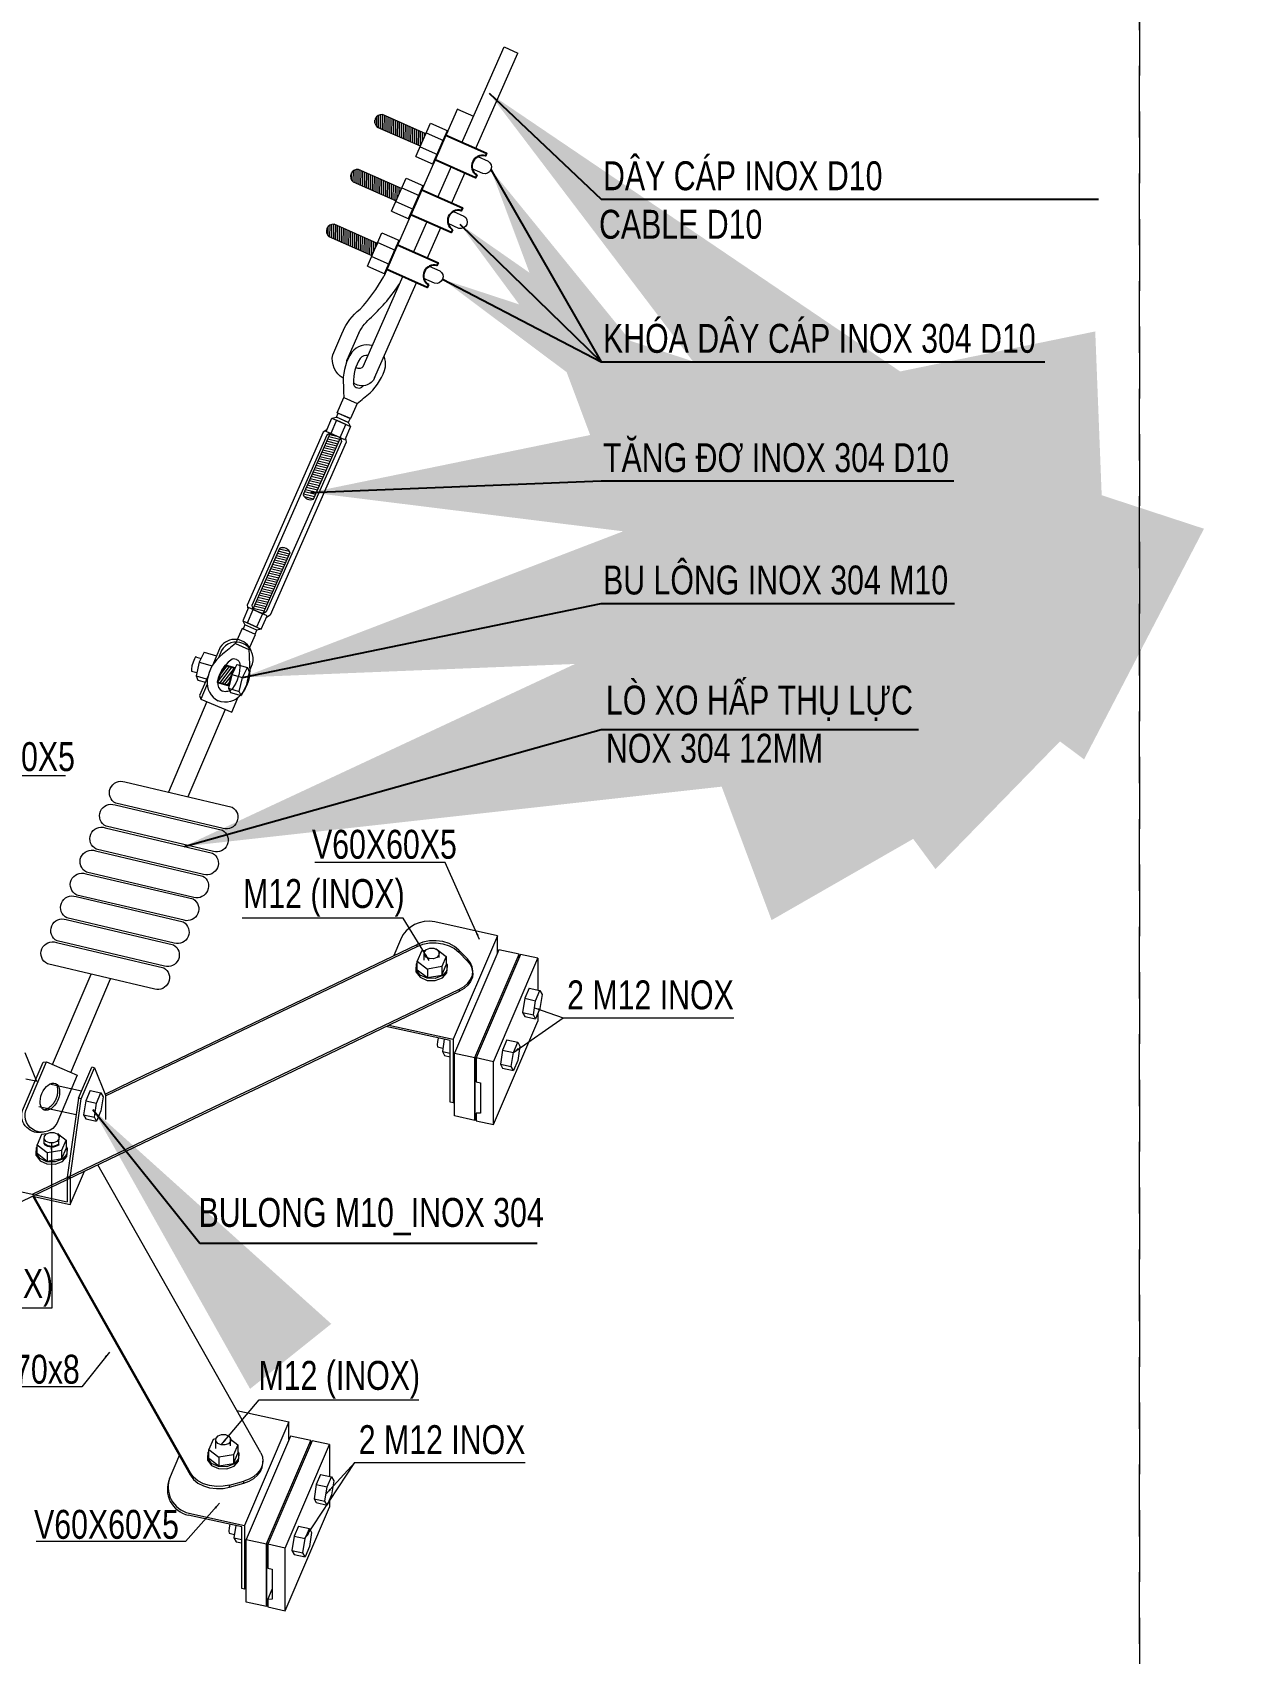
# Model space of a CAD drawing. Header units: millimetres. Extents: x -547695 to 905972, y -1055718 to 167349.
# Drawn here: x -534212 to -532608, y -1053334 to -1051181 of the extents above; entities that cross this region are included whole.
import ezdxf

# ---------------------------------------------------------------- set-up
doc = ezdxf.new("R2010")
doc.units = ezdxf.units.MM
doc.linetypes.add('HIDDEN', pattern=[9.525, 6.35, -3.175])
doc.linetypes.add('View- chi tiet Neo Cap Bao Ho$0$XKITLINE00', pattern=[0])
for name, color, linetype, lineweight in [('A-FINE', 255, 'Continuous', 25), ('A-FLOR', 5, 'Continuous', 20), ('A-HIDD', 45, 'HIDDEN', 9), ('A-LITE', 9, 'Continuous', 9), ('A-PATT', 252, 'Continuous', 9), ('A-SYMBOLS', 10, 'Continuous', 13), ('View- chi tiet Neo Cap Bao Ho$0$Grid', 1, 'Continuous', 0), ('View- chi tiet Neo Cap Bao Ho$0$NTT-8-THAY', 7, 'Continuous', 18), ('View- chi tiet Neo Cap Bao Ho$0$S281M_STEEL-COL', 4, 'Continuous', 0)]:
    doc.layers.add(name, color=color, linetype=linetype, lineweight=lineweight)
doc.layers.add('View- chi tiet Neo Cap Bao Ho$0$BOLT', color=7, linetype='Continuous')
doc.styles.add('View- chi tiet Neo Cap Bao Ho$0$Style-Arial', font='arial.ttf')
doc.styles.add('VTK_Arial', font='arial.ttf', dxfattribs={"width": 0.8})
doc.dimstyles.new('View- chi tiet Neo Cap Bao Ho$0$DIM 1-350', dxfattribs={"dimscale": 4.2, "dimtxt": 250, "dimasz": 100, "dimexe": 100, "dimexo": 1, "dimgap": 80, "dimtad": 1, "dimdec": 0, "dimzin": 0, "dimdsep": 46, "dimtxsty": 'VTK_Arial', "dimblk": 'ARCHTICK', "dimblk2": 'View- chi tiet Neo Cap Bao Ho$0$_ArchTick', "dimcen": 150, "dimdle": 100, "dimclrd": 256, "dimclre": 256, "dimclrt": 7, "dimadec": 0, "dimazin": 0, "dimtfac": 1, "dimtdec": 0, "dimtix": 1, "dimtmove": 2, "dimatfit": 3, "dimfxl": 1, "dimtvp": 0.833333, "dimtolj": 1, "dimtzin": 0, "dimarcsym": 0})
pattern_1 = [(80, (-1353079.7, -573668), (-2501.4117, 441.0664), [])]

# ---------------------------------------------------------------- blocks, each defined once
blk = doc.blocks.new('tang do')
at = {"layer": 'A-PATT', "ltscale": 5}
h = blk.add_hatch(dxfattribs=at)
h.set_pattern_fill('ANSI31', color=256, scale=800, angle=35)
h.set_pattern_definition(pattern_1)
edge = h.paths.add_edge_path()
edge.add_line((176370, 6328), (104550, 6328))
edge.add_line((104550, 6328), (104550, -5690))
edge.add_line((104550, -5690), (176370, -5690))
edge.add_arc((171180, 319), 7940, 310.818384, 409.181616)
h = blk.add_hatch(dxfattribs=at)
h.set_pattern_fill('ANSI31', color=256, scale=800, angle=35)
h.set_pattern_definition(pattern_1)
edge = h.paths.add_edge_path()
edge.add_line((239242, 6328), (311063, 6328))
edge.add_line((311063, 6328), (311063, -5690))
edge.add_line((311063, -5690), (239242, -5690))
edge.add_arc((244432, 319), 7940, 130.818384, 229.181616, ccw=False)
at = {"ltscale": 5}
for points in [[(63612, 7921, -0.0047888), (47506, 15761, 0.20617107), (15462, 19654, 0.32830627), (0, 0)], [(352001, 7921, 0.0047888), (368107, 15761, -0.1502267), (400150, 19654, -0.13670677), (409854, 13817, -0.13670677)], [(48276, 0, 0.28090679), (45392, 5334, 0.17171466), (18017, 8724, 0.3057408), (11217, 0)], [(48276, 0, -0.28090679), (45392, -5334, -0.17171466), (18017, -8724, -0.3057408), (11217, 0)], [(403956, -2312, -0.24164461), (397596, -8724, -0.14953202), (370296, -4779, -0.28068517), (367337, 0, -0.28090679), (370221, 5334, -0.00845057), (371904, 5982, -0.00208709)], [(63612, -7921, 0.0047888), (47506, -15761, -0.20617107), (15462, -19654, -0.32830627), (0, 0)], [(415411, -2312, -0.29808287), (400150, -19654, -0.1502267), (368107, -15761, 0.0047888), (352001, -7921)]]:
    blk.add_lwpolyline(points, format="xyb", dxfattribs=at)
for points in [[(81327, -7921), (63612, -7921), (63612, 7921), (81327, 7921)], [(86044, -6757), (81327, -6757), (81327, 7264), (86044, 7264)], [(88978, 11265), (104550, 11265), (104550, -10570), (88978, -10570)], [(88978, -5103), (104550, -5103), (104550, 5798), (88978, 5798)], [(326634, 11265), (311063, 11265), (311063, -10570), (326634, -10570)], [(326634, -5103), (311063, -5103), (311063, 5798), (326634, 5798)], [(329569, -6757), (334286, -6757), (334286, 7264), (329569, 7264)], [(334286, -7921), (352001, -7921), (352001, 7921), (334286, 7921)]]:
    blk.add_lwpolyline(points, close=True, dxfattribs=at)
for points in [[(88978, 11265), (86044, 7452)], [(86044, 7452), (86044, -6757)], [(312872, 11265), (309260, 13817), (106353, 13817), (102741, 11265)], [(311063, 6384), (307662, 8787), (107951, 8787), (104550, 6384)], [(326634, 11265), (329569, 7452)], [(329569, 7452), (329569, -6757)], [(88978, -10570), (86044, -6757)], [(312872, -10570), (309260, -13122), (106353, -13122), (102741, -10570)], [(311063, -5690), (307662, -8092), (107951, -8092), (104550, -5690)], [(326634, -10570), (329569, -6757)]]:
    blk.add_lwpolyline(points, dxfattribs=at)
for points in [[(176370, 6328), (104550, 6328), (104550, -5690), (176370, -5690, 0.45764171)], [(239242, 6328), (311063, 6328), (311063, -5690), (239242, -5690, -0.45764171)]]:
    blk.add_lwpolyline(points, format="xyb", close=True, dxfattribs=at)
blk = doc.blocks.new('*A1023')
at = {"layer": 'View- chi tiet Neo Cap Bao Ho$0$BOLT', "color": 7, "linetype": 'View- chi tiet Neo Cap Bao Ho$0$XKITLINE00', "lineweight": 0}
for p, q in [((-2130.45, 556.59), (-2131.6, 553.91)), ((-2130.45, 556.59), (-2127.58, 555.97)), ((-2128.73, 553.29), (-2127.58, 555.97)), ((-2127.58, 555.97), (-2127.01, 554.92)), ((-2131.6, 553.91), (-2132.17, 550.19)), ((-2131.6, 553.91), (-2128.73, 553.29)), ((-2129.3, 549.57), (-2128.73, 553.29)), ((-2127.01, 554.92), (-2127.58, 551.2)), ((-2132.17, 550.19), (-2131.6, 549.15)), ((-2132.17, 550.19), (-2129.3, 549.57)), ((-2131.6, 549.15), (-2128.73, 548.52)), ((-2128.73, 548.52), (-2129.3, 549.57)), ((-2127.58, 551.2), (-2128.73, 548.52)), ((-2154.39, 543.44), (-2154.59, 542.5)), ((-2152.82, 543.1), (-2153.32, 539.89)), ((-2136.3, 542.95), (-2137.44, 540.27)), ((-2136.3, 542.95), (-2133.43, 542.32)), ((-2154.59, 542.5), (-2154.67, 541.62)), ((-2154.67, 541.62), (-2154.59, 541.1)), ((-2154.59, 541.1), (-2153.18, 540.79)), ((-2153.32, 539.89), (-2152.74, 538.84)), ((-2153.32, 539.89), (-2151.27, 539.44)), ((-2152.74, 538.84), (-2151.27, 538.52)), ((-2137.44, 540.27), (-2138.02, 536.55)), ((-2137.44, 540.27), (-2134.57, 539.65)), ((-2135.15, 535.92), (-2134.57, 539.65)), ((-2134.57, 539.65), (-2133.43, 542.32)), ((-2133.43, 542.32), (-2132.85, 541.28)), ((-2132.85, 541.28), (-2133.43, 537.56)), ((-2138.02, 536.55), (-2137.44, 535.51)), ((-2138.02, 536.55), (-2135.15, 535.92)), ((-2137.44, 535.51), (-2134.57, 534.88)), ((-2134.57, 534.88), (-2135.15, 535.92)), ((-2133.43, 537.56), (-2134.57, 534.88))]:
    blk.add_line(p, q, dxfattribs=at)
blk = doc.blocks.new('*A1026')
at = {"layer": 'View- chi tiet Neo Cap Bao Ho$0$BOLT', "color": 7, "linetype": 'View- chi tiet Neo Cap Bao Ho$0$XKITLINE00', "lineweight": 0}
for p, q in [((-2158.81, 565.83), (-2159.96, 563.15)), ((-2158.05, 565.95), (-2158.81, 565.83)), ((-2158.08, 565.42), (-2158.04, 566.16)), ((-2157.59, 564.77), (-2158.08, 565.42)), ((-2158.08, 563.46), (-2158.08, 565.42)), ((-2158.04, 566.16), (-2157.5, 566.79)), ((-2156.72, 564.38), (-2157.59, 564.77)), ((-2157.5, 566.79), (-2156.58, 567.14)), ((-2155.68, 564.36), (-2156.72, 564.38)), ((-2156.58, 567.14), (-2155.55, 567.11)), ((-2154.77, 564.7), (-2155.68, 564.36)), ((-2155.55, 567.11), (-2154.67, 566.72)), ((-2154.22, 565.33), (-2154.77, 564.7)), ((-2154.67, 566.72), (-2154.18, 566.07)), ((-2154.18, 566.07), (-2154.22, 565.33)), ((-2154.18, 564.1), (-2154.18, 566.07)), ((-2154.18, 565.85), (-2152.31, 564.41)), ((-2152.31, 564.41), (-2153.45, 561.73)), ((-2152.31, 564.41), (-2152.31, 562.17)), ((-2160.22, 560.87), (-2160.15, 562.42)), ((-2159.2, 559.5), (-2160.22, 560.87)), ((-2160.22, 560.3), (-2160.22, 560.87)), ((-2160.22, 560.3), (-2159.2, 558.94)), ((-2160.15, 562.42), (-2159.96, 562.63)), ((-2159.96, 563.15), (-2157.28, 561.1)), ((-2159.96, 560.91), (-2159.96, 563.15)), ((-2159.96, 560.91), (-2157.28, 558.86)), ((-2153.45, 561.73), (-2157.28, 561.1)), ((-2157.28, 561.1), (-2157.28, 558.86)), ((-2153.45, 559.49), (-2152.31, 562.17)), ((-2153.45, 561.73), (-2153.45, 559.49)), ((-2152.12, 560.66), (-2153.27, 559.35)), ((-2153.27, 558.79), (-2152.12, 560.1)), ((-2152.31, 562.57), (-2152.04, 562.21)), ((-2152.04, 562.21), (-2152.12, 560.66)), ((-2152.12, 560.1), (-2152.04, 561.65)), ((-2152.04, 561.65), (-2152.04, 562.21)), ((-2157.36, 558.67), (-2159.2, 559.5)), ((-2159.2, 558.94), (-2157.36, 558.11)), ((-2155.19, 558.62), (-2157.36, 558.67)), ((-2157.36, 558.11), (-2155.19, 558.06)), ((-2157.28, 558.86), (-2153.45, 559.49)), ((-2153.27, 559.35), (-2155.19, 558.62)), ((-2155.19, 558.06), (-2153.27, 558.79))]:
    blk.add_line(p, q, dxfattribs=at)
blk = doc.blocks.new('*A1030')
at = {"layer": 'View- chi tiet Neo Cap Bao Ho$0$BOLT', "color": 7, "linetype": 'View- chi tiet Neo Cap Bao Ho$0$XKITLINE00', "lineweight": 0}
for p, q in [((-2075.48, 684.82), (-2076.63, 682.15)), ((-2075.48, 684.82), (-2072.61, 684.2)), ((-2073.76, 681.52), (-2072.61, 684.2)), ((-2072.61, 684.2), (-2072.04, 683.15)), ((-2076.63, 682.15), (-2077.2, 678.42)), ((-2076.63, 682.15), (-2073.76, 681.52)), ((-2074.34, 677.8), (-2073.76, 681.52)), ((-2072.04, 683.15), (-2072.61, 679.43)), ((-2077.2, 678.42), (-2076.63, 677.38)), ((-2077.2, 678.42), (-2074.34, 677.8)), ((-2076.63, 677.38), (-2073.76, 676.75)), ((-2073.76, 676.75), (-2074.34, 677.8)), ((-2072.61, 679.43), (-2073.76, 676.75)), ((-2099.42, 671.67), (-2099.62, 670.73)), ((-2097.86, 671.33), (-2098.35, 668.12)), ((-2099.62, 670.73), (-2099.7, 669.85)), ((-2099.7, 669.85), (-2099.62, 669.33)), ((-2099.62, 669.33), (-2098.21, 669.02)), ((-2098.35, 668.12), (-2097.78, 667.07)), ((-2098.35, 668.12), (-2096.3, 667.67)), ((-2097.78, 667.07), (-2096.3, 666.75)), ((-2082.48, 668.5), (-2083.05, 664.78)), ((-2081.33, 671.18), (-2082.48, 668.5)), ((-2082.48, 668.5), (-2079.61, 667.88)), ((-2081.33, 671.18), (-2078.46, 670.56)), ((-2080.18, 664.16), (-2079.61, 667.88)), ((-2079.61, 667.88), (-2078.46, 670.56)), ((-2078.46, 670.56), (-2077.89, 669.51)), ((-2077.89, 669.51), (-2078.46, 665.79)), ((-2083.05, 664.78), (-2082.48, 663.74)), ((-2083.05, 664.78), (-2080.18, 664.16)), ((-2082.48, 663.74), (-2079.61, 663.11)), ((-2079.61, 663.11), (-2080.18, 664.16)), ((-2078.46, 665.79), (-2079.61, 663.11))]:
    blk.add_line(p, q, dxfattribs=at)
blk = doc.blocks.new('*A1034')
at = {"layer": 'View- chi tiet Neo Cap Bao Ho$0$BOLT', "color": 7, "linetype": 'View- chi tiet Neo Cap Bao Ho$0$XKITLINE00', "lineweight": 0}
for p, q in [((-2103.84, 694.6), (-2104.99, 691.92)), ((-2102.74, 694.78), (-2103.84, 694.6)), ((-2103.11, 693.66), (-2103.08, 694.39)), ((-2102.63, 693), (-2103.11, 693.66)), ((-2103.11, 692.23), (-2103.11, 693.66)), ((-2103.08, 694.39), (-2102.53, 695.02)), ((-2101.75, 692.61), (-2102.63, 693)), ((-2102.53, 695.02), (-2101.62, 695.37)), ((-2100.72, 692.59), (-2101.75, 692.61)), ((-2101.62, 695.37), (-2100.58, 695.34)), ((-2099.8, 692.93), (-2100.72, 692.59)), ((-2100.58, 695.34), (-2099.7, 694.95)), ((-2100.25, 695.19), (-2100.02, 695.23)), ((-2100.02, 695.23), (-2097.34, 693.18)), ((-2099.25, 693.56), (-2099.8, 692.93)), ((-2099.7, 694.95), (-2099.22, 694.3)), ((-2099.22, 694.3), (-2099.25, 693.56)), ((-2099.22, 692.87), (-2099.22, 694.3)), ((-2097.34, 693.18), (-2098.49, 690.5)), ((-2097.34, 693.18), (-2097.34, 690.94)), ((-2105.26, 689.64), (-2105.18, 691.19)), ((-2104.24, 688.27), (-2105.26, 689.64)), ((-2105.26, 689.08), (-2105.26, 689.64)), ((-2105.26, 689.08), (-2104.24, 687.71)), ((-2105.18, 691.19), (-2104.99, 691.4)), ((-2104.99, 691.92), (-2102.31, 689.87)), ((-2104.99, 689.68), (-2104.99, 691.92)), ((-2104.99, 689.68), (-2102.31, 687.63)), ((-2098.49, 690.5), (-2102.31, 689.87)), ((-2102.31, 689.87), (-2102.31, 687.63)), ((-2098.49, 688.26), (-2097.34, 690.94)), ((-2098.49, 690.5), (-2098.49, 688.26)), ((-2097.15, 689.43), (-2098.3, 688.12)), ((-2098.3, 687.56), (-2097.15, 688.87)), ((-2097.34, 691.34), (-2097.07, 690.98)), ((-2097.07, 690.98), (-2097.15, 689.43)), ((-2097.15, 688.87), (-2097.07, 690.42)), ((-2097.07, 690.42), (-2097.07, 690.98)), ((-2102.39, 687.45), (-2104.24, 688.27)), ((-2104.24, 687.71), (-2102.39, 686.88)), ((-2100.22, 687.39), (-2102.39, 687.45)), ((-2102.39, 686.88), (-2100.22, 686.83)), ((-2102.31, 687.63), (-2098.49, 688.26)), ((-2098.3, 688.12), (-2100.22, 687.39)), ((-2100.22, 686.83), (-2098.3, 687.56))]:
    blk.add_line(p, q, dxfattribs=at)
blk = doc.blocks.new('_ARCHTICK')
at = {"color": 0, "linetype": 'ByBlock', "const_width": 0.15}
blk.add_lwpolyline([(-0.5, -0.5), (0.5, 0.5)], dxfattribs=at)
blk = doc.blocks.new('View- chi tiet Neo Cap Bao Ho$0$_ArchTick')
at = {"color": 0, "linetype": 'ByBlock', "const_width": 0.15}
blk.add_lwpolyline([(-0.5, -0.5), (0.5, 0.5)], dxfattribs=at)
blk = doc.blocks.new('View- chi tiet Neo Cap Bao Ho$0$ASDFSD')
at = {"layer": 'View- chi tiet Neo Cap Bao Ho$0$S281M_STEEL-COL', "color": 3, "linetype": 'View- chi tiet Neo Cap Bao Ho$0$XKITLINE00', "lineweight": 0}
for points in [[(628.73, 1205.9), (628.73, 1206.88), (623.37, 1208.05), (611.68, 1180.77), (617.03, 1179.6), (628.73, 1206.88)], [(617.41, 1163.95), (617.03, 1163.06), (611.68, 1164.22), (611.68, 1180.77)]]:
    blk.add_lwpolyline(points, dxfattribs=at)
blk.add_lwpolyline([(617.03, 1163.06), (617.03, 1179.6)], close=True, dxfattribs=at)
blk = doc.blocks.new('View- chi tiet Neo Cap Bao Ho$0$SADFAA')
at = {"layer": 'View- chi tiet Neo Cap Bao Ho$0$S281M_STEEL-COL', "color": 3, "linetype": 'View- chi tiet Neo Cap Bao Ho$0$XKITLINE00', "lineweight": 0}
for p, q in [((860.91, 1166.62), (860.91, 1158.24)), ((860.91, 1152.15), (860.91, 1150.07))]:
    blk.add_line(p, q, dxfattribs=at)
for points in [[(860.91, 1166.62), (856.32, 1167.62), (844.63, 1140.33), (844.63, 1134.04), (845.77, 1133.79), (845.77, 1125.81), (844.63, 1125.78), (844.63, 1123.79), (849.22, 1122.79), (849.22, 1139.33), (844.63, 1140.33)], [(849.22, 1139.33), (860.91, 1166.62)], [(849.22, 1122.79), (860.91, 1150.07)]]:
    blk.add_lwpolyline(points, dxfattribs=at)
blk = doc.blocks.new('loxo')
at = {"ltscale": 5}
for points in [[(6956, 3525, -0.9394414), (8448, 3525), (9661, -3473, -0.8756992), (8169, -3473)], [(8562, 3525, -0.9394414), (10054, 3525), (11267, -3473, -0.8756992), (9775, -3473)], [(10168, 3525, -0.9394414), (11660, 3525), (12873, -3473, -0.8756992), (11381, -3473)], [(11774, 3525, -0.9394414), (13266, 3525), (14479, -3473, -0.8756992), (12987, -3473)], [(13379, 3525, -0.9394414), (14872, 3525), (16085, -3473, -0.8756992), (14593, -3473)], [(14985, 3525, -0.9394414), (16478, 3525), (17691, -3473, -0.8756992), (16199, -3473)], [(16591, 3525, -0.9394414), (18083, 3525), (19297, -3473, -0.8756992), (17804, -3473)], [(18197, 3525, -0.9394414), (19689, 3525), (20902, -3473, -0.8756992), (19410, -3473)], [(1115, -1062), (-2273, -1062, -0.895276), (-2273, 1106), (1115, 1106)]]:
    blk.add_lwpolyline(points, format="xyb", close=True, dxfattribs=at)
for points in [[(-3114, -493, -0.5803504), (-2367, 1297), (1021, 1297), (1115, 1106)], [(30652, -651, 0.6168191), (30080, 1276), (28845, 1276)], [(29471, -1050), (29910, -1050, 0.895276), (29910, 1118), (29405, 1118)]]:
    blk.add_lwpolyline(points, format="xyb", dxfattribs=at)
for points in [[(28087, 1276), (26692, 1276), (26522, 1118)], [(27552, 1118), (26522, 1118), (26522, -1050), (27540, -1050)], [(1115, 678), (7450, 678)], [(26522, 690), (20187, 690)], [(1115, -601), (7671, -601)], [(26522, -589), (20402, -589)]]:
    blk.add_lwpolyline(points, dxfattribs=at)
blk.add_ellipse((-858, 19), major_axis=(-928, 0), ratio=0.5984493, dxfattribs=at)
at = {"layer": 'A-HIDD', "ltscale": 500}
blk.add_arc((-811, 912), 1317, 222.22706, 311.05557, dxfattribs=at)
blk = doc.blocks.new('day cap')
at = {"layer": 'A-LITE', "ltscale": 5}
for points in [[(-15705, -23868), (0, 0)], [(-14429, -24130), (1011, -665)], [(1011, -665), (0, 0)], [(-1142, -6515), (-9239, -18820)], [(-1157, -6539), (-2342, -5759)], [(-11966, -22965), (-13284, -24967)], [(-12310, -25689), (-11187, -23981)]]:
    blk.add_lwpolyline(points, dxfattribs=at)
for points in [[(-11460, -21425, -0.0598662), (-10418, -18034)], [(-10433, -21854, -0.0622821), (-9239, -18820, -0.0314667)]]:
    blk.add_lwpolyline(points, format="xyb", dxfattribs=at)
for centre, radius, start, end in [((-15576, -20925), 4147, 330.52872, 353.06928), ((-14746, -21526), 4325, 324.89585, 355.64708), ((-14743, -24463), 1131, 145.00943, 251.03037), ((-14033, -24282), 425, 158.95635, 245.17948), ((-13550, -24422), 1773, 243.39527, 314.36786), ((-13427, -24796), 224, 282.55112, 309.9935)]:
    blk.add_arc(centre, radius, start, end, dxfattribs=at)
blk = doc.blocks.new('khoa cap')
at = {"layer": 'A-PATT', "ltscale": 5}
h = blk.add_hatch(dxfattribs=at)
h.set_pattern_fill('ANSI31', color=256, scale=50, angle=35)
h.set_pattern_definition([(80, (-1120278.27, -651131.65), (-156.33823, 27.566648), [])])
edge = h.paths.add_edge_path()
edge.add_line((-1626, 404), (-1015, 1333))
edge.add_line((-1015, 1333), (-4290, 3488))
edge.add_arc((-4455, 2935), 578, 73.4434, 221.89728)
edge.add_line((-4885, 2549), (-1626, 404))
at = {"layer": 'A-FINE', "ltscale": 5}
blk.add_lwpolyline([(-826, -1255), (826, 1255)], dxfattribs=at)
at = {"layer": 'A-LITE', "ltscale": 5}
for points in [[(-1626, 404), (-1015, 1333), (-4290, 3488, 0.7566637), (-4885, 2549), (-1626, 404)], [(2921, -1255), (3713, -1776, -0.8710784), (3118, -2716), (2307, -2182)]]:
    blk.add_lwpolyline(points, format="xyb", dxfattribs=at)
for points in [[(-2146, -386), (-494, 2123)], [(-978, 1388), (342, 520)], [(-494, 2123), (826, 1255)], [(-1662, 349), (-342, -520)], [(-2146, -386), (-826, -1255)]]:
    blk.add_lwpolyline(points, dxfattribs=at)
blk.add_wipeout([(2517, -2671), (2454, -2588), (2401, -2498), (2358, -2403), (2328, -2303), (2309, -2201), (2303, -2097), (2309, -1993), (2327, -1890), (2357, -1791), (2399, -1695), (2452, -1605), (2515, -1522), (2587, -1447), (2668, -1382), (2756, -1326), (2850, -1281), (2949, -1247), (3051, -1226), (3154, -1216), (3259, -1219), (3362, -1234), (3462, -1262), (3559, -1301), (3697, -1090), (616, 937), (-616, -937), (2452, -2956), (2590, -2745)])
at = {"layer": 'A-FINE', "ltscale": 5}
blk.add_lwpolyline([(2590, -2745), (2452, -2956), (-616, -937), (616, 937), (3697, -1090), (3559, -1301, 0.8625211)], format="xyb", close=True, dxfattribs=at)
blk = doc.blocks.new('A$C0689a64d')
at = {"layer": 'View- chi tiet Neo Cap Bao Ho$0$BOLT', "color": 7, "linetype": 'View- chi tiet Neo Cap Bao Ho$0$XKITLINE00', "lineweight": 0}
for p, q in [((144, 1358), (0, 420)), ((433, 2032), (144, 1358)), ((144, 1358), (867, 1200)), ((433, 2032), (1156, 1874)), ((722, 263), (867, 1200)), ((867, 1200), (1156, 1874)), ((1156, 1874), (1300, 1611)), ((1300, 1611), (1156, 674)), ((0, 420), (144, 158)), ((0, 420), (722, 263)), ((144, 158), (867, 0)), ((867, 0), (722, 263)), ((1156, 674), (867, 0))]:
    blk.add_line(p, q, dxfattribs=at)
blk = doc.blocks.new('A$C0dbbac65')
at = {"layer": 'View- chi tiet Neo Cap Bao Ho$0$BOLT', "color": 7, "linetype": 'View- chi tiet Neo Cap Bao Ho$0$XKITLINE00', "lineweight": 0}
for p, q in [((74, 1284), (20, 1029)), ((147, 1503), (74, 1284)), ((221, 1627), (147, 1503)), ((275, 1624), (221, 1627)), ((275, 1624), (590, 1555)), ((484, 1308), (340, 371)), ((773, 1982), (484, 1308)), ((484, 1308), (1357, 1118)), ((773, 1982), (1605, 1801)), ((20, 1029), (0, 807)), ((0, 807), (20, 676)), ((20, 676), (375, 599)), ((340, 371), (484, 108)), ((340, 371), (1011, 225)), ((484, 108), (980, 0))]:
    blk.add_line(p, q, dxfattribs=at)
blk = doc.blocks.new('gcc')
at = {"layer": 'View- chi tiet Neo Cap Bao Ho$0$NTT-8-THAY', "style": 'View- chi tiet Neo Cap Bao Ho$0$Style-Arial', "width": 0.75}
for s, p in [('M12 (INOX) ', (8616, 45495)), ('V60X60X5', (24285, 45319)), ('2 M12 INOX ', (1148, 39445)), ('V60X60X5', (49645, 39498)), ('M12 (INOX) ', (45069, 36228)), ('2 M12 INOX ', (66587, 29501)), ('PL3x50', (18995, 21411)), ('M12 (INOX) ', (-5175, 13996)), ('M12 (INOX) ', (21734, 10342)), ('2 M12 INOX ', (-12810, 7645)), ('PL70X8', (17394, 6498)), ('PL70x8', (27402, 4647)), ('M12 (INOX) ', (46091, 4236)), ('V60x60x5', (9199, 1975)), ('2 M12 INOX ', (52748, -31)), ('V60X60X5', (31190, -5655))]:
    blk.add_text(s, height=1920, dxfattribs=at).set_placement(p)
at = {"layer": 'A-SYMBOLS'}
for points in [[(21154, 41227), (19186, 44822), (8570, 44822)], [(23186, 41677), (24221, 45018), (33281, 45018)], [(15108, 40354), (11932, 39259), (1024, 39259)], [(13897, 37114), (11932, 39259), (1024, 39259)], [(60774, 34129), (58497, 39258), (49829, 39258)], [(57416, 32739), (55709, 35555), (45010, 35555)], [(64418, 29607), (66323, 28942), (77647, 28942)], [(63018, 26641), (66323, 28942), (77647, 28942)], [(29233, 22661), (27483, 21225), (19617, 21225)], [(32343, 20633), (32374, 9669), (21653, 9669)], [(7095, 9091), (5395, 13323), (-5120, 13323)], [(15727, 10067), (17290, 6312), (24191, 6312)], [(1342, 8537), (-1954, 7086), (-13074, 7086)], [(100, 4738), (-1954, 7086), (-13074, 7086)], [(36195, 6735), (34355, 4435), (27503, 4435)], [(7077, 4644), (9095, 1789), (18129, 1789)], [(43605, 583), (46147, 3564), (56731, 3564)], [(49180, -5644), (52484, -590), (63808, -590)], [(50579, -2678), (52484, -590), (63808, -590)], [(43502, -3293), (41244, -5841), (31327, -5841)]]:
    blk.add_leader(points, dimstyle='View- chi tiet Neo Cap Bao Ho$0$DIM 1-350', override={"dimtad": 0}, dxfattribs=at)

msp = doc.modelspace()

# ---------------------------------------------------------------- hatches: boundary and pattern name
at = {"layer": 'A-PATT', "ltscale": 5}
h = msp.add_hatch(dxfattribs=at)
h.set_pattern_fill('ANSI31', color=256, angle=7.36)
h.set_pattern_definition([(52.360023, (-554463.8303, -1067699.1), (-2.51416736, 1.93896557), [])])
edge = h.paths.add_edge_path()
edge.add_line((-533950.9, -1052048.5), (-533947.5, -1052033.7))
edge.add_line((-533947.5, -1052033.7), (-533943.3, -1052025.5))
edge.add_line((-533943.3, -1052025.5), (-533955.9, -1052021.8))
edge.add_ellipse((-533916.2, -1052054), major_axis=(51.2, 0), ratio=1, start_angle=140.9288, end_angle=152.9696)
edge.add_ellipse((-533916.5, -1052053.9), major_axis=(50.8, 0), ratio=1, start_angle=152.9422, end_angle=168.7879)
edge.add_line((-533966.3, -1052044), (-533950.9, -1052048.5))

# ---------------------------------------------------------------- linework, layer by layer
at = {"layer": 'A-FINE', "ltscale": 5}
msp.add_lwpolyline([(-533950.9, -1052048.5), (-533947.5, -1052033.7), (-533943.3, -1052025.5), (-533955.9, -1052021.8, 0.052586), (-533961.7, -1052030.8, 0.06925), (-533966.3, -1052044)], format="xyb", close=True, dxfattribs=at)
msp.add_lwpolyline([(-534176.9, -1052644.8), (-534178.7, -1052644.7)], dxfattribs=at)
msp.add_arc((-534186.4, -1052644.9), 15.7, 229.8022, 307.3755, dxfattribs=at)
at = {"layer": 'A-HIDD', "ltscale": 15}
msp.add_lwpolyline([(-530325.2, -1053607), (-532741.9, -1053607), (-532741.9, -1051143.3), (-530325.2, -1051143.3)], close=True, dxfattribs=at)
at = {"layer": 'View- chi tiet Neo Cap Bao Ho$0$BOLT', "color": 7, "linetype": 'View- chi tiet Neo Cap Bao Ho$0$XKITLINE00', "lineweight": 0}
for p, q in [((-534141.4, -1052599.8), (-534144.3, -1052618.5)), ((-534135.6, -1052586.3), (-534141.4, -1052599.8)), ((-534141.4, -1052599.8), (-534127, -1052602.9)), ((-534135.6, -1052586.3), (-534121.2, -1052589.4)), ((-534129.8, -1052621.7), (-534127, -1052602.9)), ((-534127, -1052602.9), (-534121.2, -1052589.4)), ((-534121.2, -1052589.4), (-534118.3, -1052594.7)), ((-534118.3, -1052594.7), (-534121.2, -1052613.4)), ((-534144.3, -1052618.5), (-534141.4, -1052623.8)), ((-534144.3, -1052618.5), (-534129.8, -1052621.7)), ((-534141.4, -1052623.8), (-534127, -1052626.9)), ((-534127, -1052626.9), (-534129.8, -1052621.7)), ((-534121.2, -1052613.4), (-534127, -1052626.9)), ((-534200.2, -1052644.9), (-534205.9, -1052658.4)), ((-534193.6, -1052643.8), (-534200.2, -1052644.9)), ((-534196.2, -1052646.8), (-534193.4, -1052643.7)), ((-534193.4, -1052643.7), (-534188.8, -1052641.9)), ((-534188.8, -1052641.9), (-534183.6, -1052642.1)), ((-534183.6, -1052642.1), (-534179.2, -1052644)), ((-534179.2, -1052644), (-534176.8, -1052647.3)), ((-534176.9, -1052644.8), (-534167.4, -1052652.1)), ((-534207.3, -1052669.9), (-534206.9, -1052662.1)), ((-534206.9, -1052662.1), (-534205.9, -1052661)), ((-534205.9, -1052658.4), (-534192.4, -1052668.7)), ((-534205.9, -1052669.7), (-534205.9, -1052658.4)), ((-534196.5, -1052656.9), (-534196.4, -1052650.6)), ((-534196.4, -1052650.6), (-534196.2, -1052646.8)), ((-534193.9, -1052653.8), (-534196.4, -1052650.6)), ((-534189.5, -1052655.8), (-534193.9, -1052653.8)), ((-534192.4, -1052668.7), (-534173.2, -1052665.6)), ((-534184.3, -1052655.9), (-534189.5, -1052655.8)), ((-534179.7, -1052654.2), (-534184.3, -1052655.9)), ((-534176.9, -1052651), (-534179.7, -1052654.2)), ((-534176.8, -1052647.3), (-534176.9, -1052651)), ((-534176.9, -1052657.3), (-534176.8, -1052647.3)), ((-534173.2, -1052665.6), (-534167.4, -1052652.1)), ((-534173.2, -1052676.8), (-534167.4, -1052663.4)), ((-534173.2, -1052676.8), (-534173.2, -1052665.6)), ((-534167.4, -1052652.1), (-534167.4, -1052663.4)), ((-534167.4, -1052661.3), (-534166.1, -1052663.1)), ((-534166.1, -1052663.1), (-534166.4, -1052670.9)), ((-534166.4, -1052673.8), (-534166.1, -1052666)), ((-534166.1, -1052666), (-534166.1, -1052663.1)), ((-534202.1, -1052676.8), (-534207.3, -1052669.9)), ((-534207.3, -1052672.8), (-534207.3, -1052669.9)), ((-534207.3, -1052672.8), (-534202.1, -1052679.6)), ((-534205.9, -1052669.7), (-534192.4, -1052680)), ((-534192.9, -1052681), (-534202.1, -1052676.8)), ((-534202.1, -1052679.6), (-534192.9, -1052683.8)), ((-534181.9, -1052681.2), (-534192.9, -1052681)), ((-534192.9, -1052683.8), (-534181.9, -1052684.1)), ((-534192.4, -1052668.7), (-534192.4, -1052680)), ((-534192.4, -1052680), (-534173.2, -1052676.8)), ((-534172.2, -1052677.6), (-534181.9, -1052681.2)), ((-534181.9, -1052684.1), (-534172.2, -1052680.4)), ((-534166.4, -1052670.9), (-534172.2, -1052677.6)), ((-534172.2, -1052680.4), (-534166.4, -1052673.8))]:
    msp.add_line(p, q, dxfattribs=at)
msp.add_lwpolyline([(-534220.9, -1052570.6), (-534205.6, -1052573.9)], dxfattribs=at)
at = {"layer": 'View- chi tiet Neo Cap Bao Ho$0$S281M_STEEL-COL', "color": 3, "linetype": 'View- chi tiet Neo Cap Bao Ho$0$XKITLINE00', "lineweight": 0}
for p, q in [((-533594.7, -1052380.7), (-533677.8, -1052362.5)), ((-533723.4, -1052386), (-533732.4, -1052407.1)), ((-533684.8, -1052387.6), (-533693.5, -1052389.2)), ((-533675.8, -1052387.4), (-533684.8, -1052387.6)), ((-533667, -1052388.6), (-533675.8, -1052387.4)), ((-533594.7, -1052380.7), (-533653.6, -1052518)), ((-533594.7, -1052403.9), (-533594.7, -1052380.7)), ((-534115, -1052593.5), (-533701.4, -1052395)), ((-534038.2, -1052553.8), (-533701.4, -1052392.2)), ((-533693.5, -1052389.2), (-533701.4, -1052392.2)), ((-533701.4, -1052395), (-533693.5, -1052392.1)), ((-533701.4, -1052395), (-533701.4, -1052392.2)), ((-533693.5, -1052392.1), (-533684.8, -1052390.4)), ((-533684.8, -1052390.4), (-533675.8, -1052390.2)), ((-533675.8, -1052390.2), (-533667, -1052391.4)), ((-533658.8, -1052391.1), (-533667, -1052388.6)), ((-533667, -1052391.4), (-533658.8, -1052394)), ((-533651.6, -1052394.9), (-533658.8, -1052391.1)), ((-533658.8, -1052394), (-533651.6, -1052397.8)), ((-533645.7, -1052399.8), (-533651.6, -1052394.9)), ((-533651.6, -1052397.8), (-533645.7, -1052402.6)), ((-533634.3, -1052411.6), (-533645.7, -1052399.8)), ((-533645.7, -1052399.8), (-533645.7, -1052402.6)), ((-533645.7, -1052402.6), (-533634.3, -1052414.4)), ((-533630.5, -1052416.6), (-533634.3, -1052411.6)), ((-533634.3, -1052414.4), (-533634.3, -1052411.6)), ((-533634.3, -1052414.4), (-533630.5, -1052419.4)), ((-533628.1, -1052422), (-533630.5, -1052416.6)), ((-533630.5, -1052419.4), (-533628.1, -1052424.8)), ((-533627.2, -1052427.6), (-533628.1, -1052422)), ((-533627.4, -1052429.2), (-533628.1, -1052424.8)), ((-533627.9, -1052433.3), (-533627.2, -1052427.6)), ((-533627.2, -1052430.4), (-533627.9, -1052436.1)), ((-533627.2, -1052430.4), (-533627.4, -1052429.2)), ((-533627.2, -1052430.4), (-533627.2, -1052427.6)), ((-533914.2, -1052580.9), (-533645, -1052451.7)), ((-533645, -1052451.7), (-533638.9, -1052448.1)), ((-533638.9, -1052450.9), (-533645, -1052454.5)), ((-533645, -1052454.5), (-533645, -1052451.7)), ((-533638.9, -1052448.1), (-533633.9, -1052443.7)), ((-533633.9, -1052446.5), (-533638.9, -1052450.9)), ((-533633.9, -1052443.7), (-533630.2, -1052438.7)), ((-533630.2, -1052441.5), (-533633.9, -1052446.5)), ((-533630.2, -1052438.7), (-533627.9, -1052433.3)), ((-533627.9, -1052436.1), (-533630.2, -1052441.5)), ((-533910.1, -1052581.8), (-533645, -1052454.5)), ((-533657.5, -1052520), (-533742.7, -1052501.4)), ((-533738.7, -1052499.5), (-533653.6, -1052518)), ((-534222.1, -1052536), (-534206.9, -1052573.7)), ((-533657.5, -1052601.9), (-533657.5, -1052520)), ((-533653.6, -1052518), (-533653.6, -1052602.8)), ((-534151.2, -1052596.6), (-534133.5, -1052555.4)), ((-534147.3, -1052597.4), (-534129.7, -1052556.2)), ((-534129.7, -1052556.2), (-534133.5, -1052555.4)), ((-534129.7, -1052556.2), (-534115, -1052592.4)), ((-534061.8, -1052565.2), (-534038.2, -1052553.8)), ((-534115.6, -1052591), (-534061.8, -1052565.2)), ((-533937.8, -1052592.2), (-533914.2, -1052580.9)), ((-533933.7, -1052593.1), (-533910.1, -1052581.8)), ((-534151.2, -1052596.6), (-534165.9, -1052701.5)), ((-534162.1, -1052702.3), (-534147.3, -1052597.4)), ((-534147.3, -1052597.4), (-534151.2, -1052596.6)), ((-534147.6, -1052586.6), (-534147, -1052586.7)), ((-534143.2, -1052690.8), (-533937.8, -1052592.2)), ((-534143.2, -1052693.6), (-533933.7, -1052593.1)), ((-534115, -1052592.4), (-534115, -1052625)), ((-533653.6, -1052602.8), (-533657.5, -1052601.9)), ((-533653.6, -1052602.8), (-533651.7, -1052598.3)), ((-534203.5, -1052607.4), (-534154.2, -1052618.1)), ((-533909, -1053067.5), (-534125.2, -1052685)), ((-534212.2, -1052723.9), (-534143.2, -1052690.8)), ((-534212.1, -1052726.7), (-534143.2, -1052693.6)), ((-534165.9, -1052701.5), (-534162.1, -1052702.3)), ((-534165.9, -1052701.5), (-534165.9, -1052734)), ((-534162.1, -1052737.6), (-534143.2, -1052693.6)), ((-534162.1, -1052702.3), (-534162.1, -1052737.6)), ((-534672.7, -1052947.8), (-534212.1, -1052726.7)), ((-534254.5, -1052714.7), (-534165.9, -1052734)), ((-534212.2, -1052726.7), (-534162.1, -1052737.6)), ((-534002.4, -1053097.1), (-534211.7, -1052726.8)), ((-534002.4, -1053094.2), (-534209.9, -1052727.2)), ((-533940.8, -1053011.3), (-533871.5, -1053026.4)), ((-533871.5, -1053026.4), (-533930.4, -1053163.8)), ((-533871.5, -1053049.6), (-533871.5, -1053026.4)), ((-534030.2, -1053101.9), (-534016.4, -1053069.6)), ((-533909, -1053067.5), (-533906.8, -1053072.9)), ((-533906.8, -1053072.9), (-533906.1, -1053078.6)), ((-533998.2, -1053099.9), (-534002.4, -1053094.2)), ((-534002.4, -1053097.1), (-534002.4, -1053094.2)), ((-534002.4, -1053097.1), (-533998.2, -1053102.7)), ((-533913.2, -1053094.5), (-533918.3, -1053098.8)), ((-533918.3, -1053101.7), (-533913.2, -1053097.3)), ((-533909.3, -1053089.6), (-533913.2, -1053094.5)), ((-533913.2, -1053097.3), (-533909.3, -1053092.4)), ((-533906.9, -1053084.2), (-533909.3, -1053089.6)), ((-533909.3, -1053092.4), (-533906.9, -1053087)), ((-533906.1, -1053078.6), (-533906.9, -1053084.2)), ((-533906.9, -1053087), (-533906.1, -1053081.4)), ((-533906.1, -1053081.4), (-533906.1, -1053078.6)), ((-533992.3, -1053104.7), (-533998.2, -1053099.9)), ((-533998.2, -1053102.7), (-533992.3, -1053107.5)), ((-533985, -1053108.5), (-533992.3, -1053104.7)), ((-533992.3, -1053107.5), (-533985, -1053111.3)), ((-533976.8, -1053111), (-533985, -1053108.5)), ((-533985, -1053111.3), (-533976.8, -1053113.8)), ((-533967.9, -1053112.2), (-533976.8, -1053111)), ((-533976.8, -1053113.8), (-533967.9, -1053115)), ((-533959, -1053111.9), (-533967.9, -1053112.2)), ((-533967.9, -1053115), (-533959, -1053114.7)), ((-533950.3, -1053110.2), (-533959, -1053111.9)), ((-533959, -1053114.7), (-533950.3, -1053113.1)), ((-533950.3, -1053110.2), (-533931.6, -1053105)), ((-533950.3, -1053113.1), (-533931.6, -1053107.8)), ((-533950.3, -1053113.1), (-533950.3, -1053110.2)), ((-533924.5, -1053102.4), (-533931.6, -1053105)), ((-533931.6, -1053107.8), (-533931.6, -1053105)), ((-533931.6, -1053107.8), (-533924.5, -1053105.2)), ((-533918.3, -1053098.8), (-533924.5, -1053102.4)), ((-533924.5, -1053105.2), (-533918.3, -1053101.7)), ((-533934.2, -1053165.7), (-534005.4, -1053150.2)), ((-534004.3, -1053147.6), (-533930.4, -1053163.8)), ((-533934.2, -1053247.6), (-533934.2, -1053165.7)), ((-533930.4, -1053163.8), (-533930.4, -1053248.5)), ((-533930.4, -1053248.5), (-533934.2, -1053247.6)), ((-533930.4, -1053248.5), (-533928.5, -1053244))]:
    msp.add_line(p, q, dxfattribs=at)
for points in [[(-534189.4, -1052577.5), (-534147, -1052586.7)], [(-533899.6, -1053262.1), (-533893.8, -1053248.6)]]:
    msp.add_lwpolyline(points, dxfattribs=at)
for centre, radius, start, end in [((-533686.4, -1052401.9), 40.3, 77.6985, 156.7979), ((-533997.8, -1053115.8), 35.2, 156.7979, 257.6985), ((-533996.7, -1053113.2), 35.2, 156.7979, 257.6985)]:
    msp.add_arc(centre, radius, start, end, dxfattribs=at)

# ---------------------------------------------------------------- block references
at = {"lineweight": 0, "xscale": 5.035472480392491, "yscale": 5.035472480392491, "zscale": 5.035472480392491}
for name in ['*A1034', '*A1030', '*A1026', '*A1023']:
    msp.add_blockref(name, (-523101.6, -1055898.8), dxfattribs=at)
at = {"layer": 'A-FINE', "xscale": -0.01650096542187831, "yscale": 0.01650096542187831, "zscale": 0.01650096542187831, "rotation": 302.8723478835364}
msp.add_blockref('day cap', (-533567.6, -1051208.6), dxfattribs=at)
at = {"layer": 'A-FINE', "ltscale": 5, "xscale": 0.02, "yscale": 0.02, "zscale": 0.02}
for name, p, rotation in [('A$C0dbbac65', (-534002.1, -1052042.8), 356.0552624582458), ('A$C0689a64d', (-533952.3, -1052060.6), 356.0552624582374)]:
    msp.add_blockref(name, p, dxfattribs=dict(at, rotation=rotation))
at = {"layer": 'A-FLOR', "xscale": 0.02, "yscale": 0.02, "zscale": 0.02}
msp.add_blockref('gcc', (-534833.8, -1053068.5), dxfattribs=at)
at = {"layer": 'A-LITE'}
for name, p, xscale, yscale, zscale, rotation in [('tang do', (-533965.4, -1052068.7), -0.001237499999999999, 0.0012375, 0.0012375, 246.2129710700045), ('loxo', (-534181.7, -1052578.5), 0.02061606533107772, 0.02061606533107772, 0.02061606533107772, 66.91676104347663)]:
    msp.add_blockref(name, p, dxfattribs=dict(at, xscale=xscale, yscale=yscale, zscale=zscale, rotation=rotation))
at = {"layer": 'View- chi tiet Neo Cap Bao Ho$0$Grid', "color": 4, "xscale": 5.035472480392491, "yscale": 5.035472480392491, "zscale": 5.035472480392491}
for name, p in [('View- chi tiet Neo Cap Bao Ho$0$ASDFSD', (-536731.8, -1058482.5)), ('View- chi tiet Neo Cap Bao Ho$0$SADFAA', (-537875.9, -1058285.2)), ('View- chi tiet Neo Cap Bao Ho$0$ASDFSD', (-537008.5, -1059128.2)), ('View- chi tiet Neo Cap Bao Ho$0$SADFAA', (-538152.7, -1058930.9))]:
    msp.add_blockref(name, p, dxfattribs=at)

# ---------------------------------------------------------------- texts
at = {"layer": 'View- chi tiet Neo Cap Bao Ho$0$NTT-8-THAY', "style": 'View- chi tiet Neo Cap Bao Ho$0$Style-Arial', "width": 0.75}
for s, p in [('DÂY CÁP INOX D10', (-533454.4, -1051390.8)), ('CABLE D10', (-533459.7, -1051455.2)), ('KHÓA DÂY CÁP INOX 304 D10', (-533454.4, -1051606.7)), ('TĂNG ĐƠ INOX 304 D10', (-533454.4, -1051765.1)), ('BU LÔNG INOX 304 M10', (-533454.4, -1051927.6)), ('BULONG M10_INOX 304', (-533991.5, -1052767.4))]:
    msp.add_text(s, height=38.4, dxfattribs=at).set_placement(p)
at = {"layer": 'View- chi tiet Neo Cap Bao Ho$0$NTT-8-THAY', "ltscale": 5, "insert": (-533450.5, -1052048.6), "char_height": 38.4, "width": 587.31, "attachment_point": 1, "style": 'View- chi tiet Neo Cap Bao Ho$0$Style-Arial'}
msp.add_mtext('{\\W0.75;LÒ XO HẤP THỤ LỰC \\PNOX 304 12MM}', dxfattribs=at)

# ---------------------------------------------------------------- leaders
at = {"layer": 'A-SYMBOLS'}
for points, override in [([(-533605.7, -1051261.8), (-533456.9, -1051402.7), (-532796.5, -1051402.7)], {"dimasz": 250, "dimtad": 0}), ([(-533843.1, -1051792.1), (-533456.9, -1051776.9), (-532988.4, -1051776.9)], {"dimasz": 250, "dimtad": 0}), ([(-533933.3, -1052037.8), (-533456.9, -1051939.5), (-532987.6, -1051939.5)], {"dimasz": 250, "dimtad": 0}), ([(-534010.8, -1052262.2), (-533456.9, -1052106.7), (-533035.5, -1052106.7)], {"dimasz": 250, "dimtad": 0}), ([(-534131.8, -1052611.5), (-533989.8, -1052788.8), (-533541.7, -1052788.8)], {"dimtad": 0})]:
    msp.add_leader(points, dimstyle='View- chi tiet Neo Cap Bao Ho$0$DIM 1-350', override=override, dxfattribs=at)

# ---------------------------------------------------------------- next in the draw order: block references
at = {"layer": 'A-FINE', "xscale": 0.016, "yscale": 0.016, "zscale": 0.016, "rotation": 9.561977678587569}
msp.add_blockref('khoa cap', (-533734.5, -1051479.7), dxfattribs=at)

# ---------------------------------------------------------------- next in the draw order: block references
msp.add_blockref('khoa cap', (-533702.4, -1051406.9), dxfattribs=at)

# ---------------------------------------------------------------- next in the draw order: leaders
at = {"layer": 'A-SYMBOLS'}
msp.add_leader([(-533667.5, -1051509.1), (-533456.9, -1051618.6), (-532867.6, -1051618.6)], dimstyle='View- chi tiet Neo Cap Bao Ho$0$DIM 1-350', override={"dimasz": 250, "dimtad": 0}, dxfattribs=at)

# ---------------------------------------------------------------- next in the draw order: block references
at = {"layer": 'A-FINE', "xscale": 0.016, "yscale": 0.016, "zscale": 0.016, "rotation": 9.561977678587569}
msp.add_blockref('khoa cap', (-533670.3, -1051334.1), dxfattribs=at)

# ---------------------------------------------------------------- next in the draw order: leaders
at = {"layer": 'A-SYMBOLS'}
msp.add_leader([(-533644.4, -1051435.9), (-533456.9, -1051618.6), (-532867.6, -1051618.6)], dimstyle='View- chi tiet Neo Cap Bao Ho$0$DIM 1-350', override={"dimasz": 250, "dimtad": 0}, dxfattribs=at)

# ---------------------------------------------------------------- next in the draw order: linework, layer by layer
at = {"layer": 'A-HIDD', "ltscale": 15}
msp.add_lwpolyline([(-532741.9, -1053607), (-535158.6, -1053607), (-535158.6, -1051143.3), (-532741.9, -1051143.3)], close=True, dxfattribs=at)

# ---------------------------------------------------------------- next in the draw order: leaders
at = {"layer": 'A-SYMBOLS'}
msp.add_leader([(-533603.3, -1051363.4), (-533456.9, -1051618.6), (-532867.6, -1051618.6)], dimstyle='View- chi tiet Neo Cap Bao Ho$0$DIM 1-350', override={"dimasz": 250, "dimtad": 0}, dxfattribs=at)

doc.saveas('drawing.dxf')
